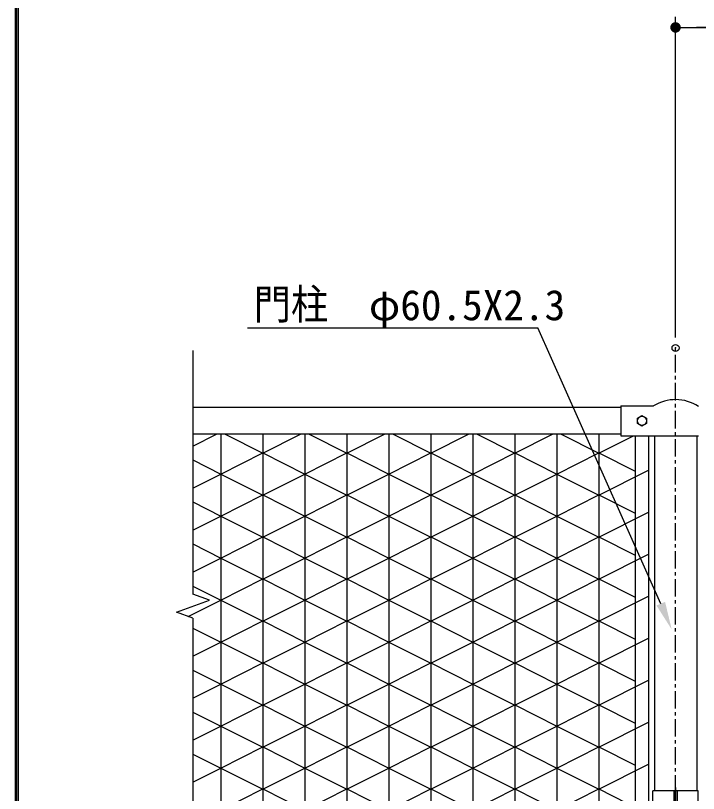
# Model space of a CAD drawing. Units: millimetres, scale not verified. Extents: x -4425 to 4425, y -3150 to 3150.
# Drawn here: x -4050 to -3074, y 501 to 1612 of the extents above; entities that cross this region are included whole.
import ezdxf
from ezdxf.enums import TextEntityAlignment as Align

# ---------------------------------------------------------------- set-up
doc = ezdxf.new("R2010")
doc.units = ezdxf.units.MM
doc.header["$LTSCALE"] = 20
doc.header["$PDMODE"] = 32
doc.header["$PDSIZE"] = 10
doc.linetypes.add('USER1', pattern=[2, 1.25, -0.25, 0.25, -0.25])
doc.linetypes.add('USER2', pattern=[4, 2.5, -0.5, 0.5, -0.5])
for name, color, linetype, lineweight in [('0-0_BUHIN', 7, 'Continuous', 25), ('0-2_KOUZOU', 7, 'Continuous', 25), ('0-3_SUNPOU', 1, 'Continuous', 25), ('0-D_AMI-HATCH', 6, 'Continuous', 25), ('0-E_WAKU', 7, 'Continuous', 25)]:
    doc.layers.add(name, color=color, linetype=linetype, lineweight=lineweight)
doc.layers.add('0-5_DEFPOINTS', color=7, linetype='Continuous')
doc.styles.add('ＭＳ ゴシック', font='')
doc.styles.get('ＭＳ ゴシック').set_extended_font_data('MS Gothic')

# ---------------------------------------------------------------- blocks, each defined once
blk = doc.blocks.new('M1')
at = {"layer": '0-3_SUNPOU'}
blk.add_line((-5, 0), (-38.58, 0), dxfattribs=at)
for points in [[(0, 0), (-5, 0), (-4.96, 0.63)], [(0, 0), (-4.96, -0.63), (-5, 0)], [(0, 0), (-4.96, 0.63), (-4.84, 1.24)], [(0, 0), (-4.84, -1.24), (-4.96, -0.63)], [(0, 0), (-4.84, 1.24), (-4.65, 1.84)], [(0, 0), (-4.65, -1.84), (-4.84, -1.24)], [(0, 0), (-4.65, 1.84), (-4.38, 2.41)], [(0, 0), (-4.38, -2.41), (-4.65, -1.84)], [(0, 0), (-4.38, 2.41), (-4.05, 2.94)], [(0, 0), (-4.05, -2.94), (-4.38, -2.41)], [(0, 0), (-4.05, 2.94), (-3.64, 3.42)], [(0, 0), (-3.64, -3.42), (-4.05, -2.94)], [(0, 0), (-3.64, 3.42), (-3.19, 3.85)], [(0, 0), (-3.19, -3.85), (-3.64, -3.42)], [(0, 0), (-3.19, 3.85), (-2.68, 4.22)], [(0, 0), (-2.68, -4.22), (-3.19, -3.85)], [(0, 0), (-2.68, 4.22), (-2.13, 4.52)], [(0, 0), (-2.13, -4.52), (-2.68, -4.22)], [(0, 0), (-2.13, 4.52), (-1.55, 4.76)], [(0, 0), (-1.55, -4.76), (-2.13, -4.52)], [(0, 0), (-1.55, 4.76), (-0.94, 4.91)], [(0, 0), (-0.94, -4.91), (-1.55, -4.76)], [(0, 0), (-0.94, 4.91), (-0.31, 4.99)], [(0, 0), (-0.31, -4.99), (-0.94, -4.91)], [(0, 0), (-0.31, 4.99), (0.31, 4.99)], [(0, 0), (0.31, -4.99), (-0.31, -4.99)], [(0, 0), (0.31, 4.99), (0.94, 4.91)], [(0, 0), (0.94, 4.91), (1.55, 4.76)], [(0, 0), (1.55, 4.76), (2.13, 4.52)], [(0, 0), (2.13, 4.52), (2.68, 4.22)], [(0, 0), (2.68, 4.22), (3.19, 3.85)], [(0, 0), (3.19, 3.85), (3.64, 3.42)], [(0, 0), (3.64, 3.42), (4.05, 2.94)], [(0, 0), (4.05, 2.94), (4.38, 2.41)], [(0, 0), (4.38, 2.41), (4.65, 1.84)], [(0, 0), (4.65, 1.84), (4.84, 1.24)], [(0, 0), (4.84, 1.24), (4.96, 0.63)], [(0, 0), (4.96, 0.63), (5, 0)], [(0, 0), (0.94, -4.91), (0.31, -4.99)], [(0, 0), (1.55, -4.76), (0.94, -4.91)], [(0, 0), (2.13, -4.52), (1.55, -4.76)], [(0, 0), (2.68, -4.22), (2.13, -4.52)], [(0, 0), (3.19, -3.85), (2.68, -4.22)], [(0, 0), (3.64, -3.42), (3.19, -3.85)], [(0, 0), (4.05, -2.94), (3.64, -3.42)], [(0, 0), (4.38, -2.41), (4.05, -2.94)], [(0, 0), (4.65, -1.84), (4.38, -2.41)], [(0, 0), (4.84, -1.24), (4.65, -1.84)], [(0, 0), (4.96, -0.63), (4.84, -1.24)], [(0, 0), (5, 0), (4.96, -0.63)]]:
    blk.add_solid(points, dxfattribs=at)

msp = doc.modelspace()

# ---------------------------------------------------------------- linework, layer by layer
at = {"layer": '0-0_BUHIN'}
for p, q in [((-3185.12, 1054.56), (-3138.73, 1054.56)), ((-3185.12, 1054.56), (-3185.12, 1012.05)), ((-3185.13, 1012.05), (-3074.38, 1012.05)), ((-3074.58, 504.8), (-3139.68, 504.8)), ((-3139.68, 489.8), (-3139.68, 504.8)), ((-3109.43, 504.8), (-3109.43, 449.8)), ((-3107.13, 449.8), (-3107.13, 504.8)), ((-3104.83, 504.8), (-3104.83, 449.8)), ((-3074.58, 489.8), (-3074.58, 504.8))]:
    msp.add_line(p, q, dxfattribs=at)
at = {"layer": '0-0_BUHIN', "color": 1, "linetype": 'USER2'}
msp.add_line((-3107.13, 509.8), (-3107.13, 444.8), dxfattribs=at)
at = {"layer": '0-0_BUHIN'}
msp.add_arc((-3107.13, 1003.55), 60, 56.9207, 121.77893, dxfattribs=at)
at = {"layer": '0-2_KOUZOU'}
for p, q in [((-3796.52, 1133.73), (-3796.52, 785.75)), ((-3185.13, 1052.3), (-3796.52, 1052.3)), ((-3161.63, 1037.06), (-3155.13, 1040.81)), ((-3161.63, 1029.55), (-3161.63, 1037.06)), ((-3155.13, 1040.81), (-3148.63, 1037.06)), ((-3148.63, 1037.06), (-3148.63, 1029.55)), ((-3155.13, 1025.8), (-3161.63, 1029.55)), ((-3148.63, 1029.55), (-3155.13, 1025.8)), ((-3185.13, 1014.3), (-3796.52, 1014.3)), ((-3164.63, 1012.05), (-3164.63, 487.3)), ((-3145.63, 1012.05), (-3145.63, 487.3)), ((-3137.38, 1012.05), (-3137.38, 504.8)), ((-3076.88, 1012.05), (-3076.88, 504.8)), ((-3796.52, 751.55), (-3796.52, 222.1))]:
    msp.add_line(p, q, dxfattribs=at)
at = {"layer": '0-2_KOUZOU', "color": 1, "linetype": 'USER1'}
msp.add_line((-3107.13, -417.69), (-3107.13, 1137.29), dxfattribs=at)
at = {"layer": '0-2_KOUZOU'}
msp.add_lwpolyline([(-3796.52, 751.55), (-3820.01, 760.1), (-3773.03, 777.2), (-3796.52, 785.75)], dxfattribs=at)
msp.add_circle((-3155.13, 1033.3), 6.5, dxfattribs=at)
at = {"layer": '0-3_SUNPOU'}
for p, q in [((-3107.13, 1152.29), (-3107.13, 1610.12)), ((-2102.13, 1595.12), (-3077.13, 1595.12)), ((-3718.66, 1165.95), (-3303.65, 1165.95)), ((-3128.18, 772.1), (-3303.65, 1165.95))]:
    msp.add_line(p, q, dxfattribs=at)
msp.add_solid([(-3122.04, 774.7), (-3112.57, 735.27), (-3134.32, 769.49)], dxfattribs=at)
msp.add_solid([(-3122.04, 774.7), (-3112.57, 735.27), (-3134.32, 769.49)], dxfattribs=at)
at = {"layer": '0-5_DEFPOINTS'}
for p in [(-3107.13, 1595.12), (-3107.13, 1137.29)]:
    msp.add_point(p, dxfattribs=at)
at = {"layer": '0-D_AMI-HATCH'}
for p, q in [((-3796.52, 997.29), (-3762.64, 1014.3)), ((-3756.63, 1014.3), (-3756.63, -59.7)), ((-3750.66, 1014.3), (-3696.65, 987.18)), ((-3696.65, 987.18), (-3642.64, 1014.3)), ((-3696.63, 1014.3), (-3696.63, -59.7)), ((-3636.63, 1014.3), (-3636.63, -59.7)), ((-3630.66, 1014.3), (-3576.65, 987.18)), ((-3576.65, 987.18), (-3522.64, 1014.3)), ((-3576.63, 1014.3), (-3576.63, -59.7)), ((-3516.63, 1014.3), (-3516.63, -59.7)), ((-3510.66, 1014.3), (-3456.65, 987.18)), ((-3456.65, 987.18), (-3402.64, 1014.3)), ((-3456.63, 1014.3), (-3456.63, -59.7)), ((-3396.63, 1014.3), (-3396.63, -59.7)), ((-3390.66, 1014.3), (-3336.65, 987.18)), ((-3336.65, 987.18), (-3282.64, 1014.3)), ((-3336.63, 1014.3), (-3336.63, -59.7)), ((-3276.63, 1014.3), (-3276.63, -59.7)), ((-3270.66, 1014.3), (-3216.65, 987.18)), ((-3216.65, 987.18), (-3167.12, 1012.05)), ((-3216.63, 1014.3), (-3216.63, -59.7)), ((-3756.66, 957.32), (-3696.65, 987.47)), ((-3696.65, 987.47), (-3636.63, 957.32)), ((-3636.66, 957.32), (-3576.65, 987.47)), ((-3576.65, 987.47), (-3516.63, 957.32)), ((-3516.66, 957.32), (-3456.65, 987.47)), ((-3456.65, 987.47), (-3396.63, 957.32)), ((-3396.66, 957.32), (-3336.65, 987.47)), ((-3336.65, 987.47), (-3276.63, 957.32)), ((-3276.66, 957.32), (-3216.65, 987.47)), ((-3216.65, 987.47), (-3164.63, 961.34)), ((-3796.52, 977.36), (-3756.63, 957.32)), ((-3796.52, 937.29), (-3756.63, 957.32)), ((-3756.66, 957.32), (-3696.65, 927.18)), ((-3696.65, 927.18), (-3636.63, 957.32)), ((-3636.66, 957.32), (-3576.65, 927.18)), ((-3576.65, 927.18), (-3516.63, 957.32)), ((-3516.66, 957.32), (-3456.65, 927.18)), ((-3456.65, 927.18), (-3396.63, 957.32)), ((-3396.66, 957.32), (-3336.65, 927.18)), ((-3336.65, 927.18), (-3276.63, 957.32)), ((-3276.66, 957.32), (-3216.65, 927.18)), ((-3216.65, 927.18), (-3145.63, 962.85)), ((-3756.66, 897.32), (-3696.65, 927.47)), ((-3696.65, 927.47), (-3636.63, 897.32)), ((-3636.66, 897.32), (-3576.65, 927.47)), ((-3576.65, 927.47), (-3516.63, 897.32)), ((-3516.66, 897.32), (-3456.65, 927.47)), ((-3456.65, 927.47), (-3396.63, 897.32)), ((-3396.66, 897.32), (-3336.65, 927.47)), ((-3336.65, 927.47), (-3276.63, 897.32)), ((-3276.66, 897.32), (-3216.65, 927.47)), ((-3216.65, 927.47), (-3164.63, 901.34)), ((-3796.52, 917.36), (-3756.63, 897.32)), ((-3216.65, 867.18), (-3145.63, 902.85)), ((-3796.52, 877.29), (-3756.63, 897.32)), ((-3756.66, 897.32), (-3696.65, 867.18)), ((-3696.65, 867.18), (-3636.63, 897.32)), ((-3636.66, 897.32), (-3576.65, 867.18)), ((-3576.65, 867.18), (-3516.63, 897.32)), ((-3516.66, 897.32), (-3456.65, 867.18)), ((-3456.65, 867.18), (-3396.63, 897.32)), ((-3396.66, 897.32), (-3336.65, 867.18)), ((-3336.65, 867.18), (-3276.63, 897.32)), ((-3276.66, 897.32), (-3216.65, 867.18)), ((-3756.66, 837.32), (-3696.65, 867.47)), ((-3696.65, 867.47), (-3636.63, 837.32)), ((-3636.66, 837.32), (-3576.65, 867.47)), ((-3576.65, 867.47), (-3516.63, 837.32)), ((-3516.66, 837.32), (-3456.65, 867.47)), ((-3456.65, 867.47), (-3396.63, 837.32)), ((-3396.66, 837.32), (-3336.65, 867.47)), ((-3336.65, 867.47), (-3276.63, 837.32)), ((-3276.66, 837.32), (-3216.65, 867.47)), ((-3216.65, 867.47), (-3164.63, 841.34)), ((-3796.52, 857.36), (-3756.63, 837.32)), ((-3796.52, 817.29), (-3756.63, 837.32)), ((-3756.66, 837.32), (-3696.65, 807.18)), ((-3696.65, 807.18), (-3636.63, 837.32)), ((-3636.66, 837.32), (-3576.65, 807.18)), ((-3576.65, 807.18), (-3516.63, 837.32)), ((-3516.66, 837.32), (-3456.65, 807.18)), ((-3456.65, 807.18), (-3396.63, 837.32)), ((-3396.66, 837.32), (-3336.65, 807.18)), ((-3336.65, 807.18), (-3276.63, 837.32)), ((-3276.66, 837.32), (-3216.65, 807.18)), ((-3216.65, 807.18), (-3145.63, 842.85)), ((-3636.66, 777.32), (-3576.65, 807.47)), ((-3576.65, 807.47), (-3516.63, 777.32)), ((-3516.66, 777.32), (-3456.65, 807.47)), ((-3456.65, 807.47), (-3396.63, 777.32)), ((-3396.66, 777.32), (-3336.65, 807.47)), ((-3336.65, 807.47), (-3276.63, 777.32)), ((-3276.66, 777.32), (-3216.65, 807.47)), ((-3216.65, 807.47), (-3164.63, 781.34)), ((-3796.52, 797.36), (-3756.63, 777.32)), ((-3216.65, 747.18), (-3145.63, 782.85)), ((-3803.14, 753.96), (-3756.63, 777.32)), ((-3756.66, 777.32), (-3696.65, 747.18)), ((-3696.65, 747.18), (-3636.63, 777.32)), ((-3636.66, 777.32), (-3576.65, 747.18)), ((-3576.65, 747.18), (-3516.63, 777.32)), ((-3516.66, 777.32), (-3456.65, 747.18)), ((-3456.65, 747.18), (-3396.63, 777.32)), ((-3396.66, 777.32), (-3336.65, 747.18)), ((-3336.65, 747.18), (-3276.63, 777.32)), ((-3276.66, 777.32), (-3216.65, 747.18)), ((-3756.66, 717.32), (-3696.65, 747.47)), ((-3696.65, 747.47), (-3636.63, 717.32)), ((-3636.66, 717.32), (-3576.65, 747.47)), ((-3576.65, 747.47), (-3516.63, 717.32)), ((-3516.66, 717.32), (-3456.65, 747.47)), ((-3456.65, 747.47), (-3396.63, 717.32)), ((-3396.66, 717.32), (-3336.65, 747.47)), ((-3336.65, 747.47), (-3276.63, 717.32)), ((-3796.52, 737.36), (-3756.63, 717.32)), ((-3216.65, 687.18), (-3145.63, 722.85)), ((-3796.52, 697.29), (-3756.63, 717.32)), ((-3756.66, 717.32), (-3696.65, 687.18)), ((-3696.65, 687.18), (-3636.63, 717.32)), ((-3636.66, 717.32), (-3576.65, 687.18)), ((-3576.65, 687.18), (-3516.63, 717.32)), ((-3516.66, 717.32), (-3456.65, 687.18)), ((-3456.65, 687.18), (-3396.63, 717.32)), ((-3396.66, 717.32), (-3336.65, 687.18)), ((-3336.65, 687.18), (-3276.63, 717.32)), ((-3276.66, 717.32), (-3216.65, 687.18)), ((-3756.66, 657.32), (-3696.65, 687.47)), ((-3696.65, 687.47), (-3636.63, 657.32)), ((-3636.66, 657.32), (-3576.65, 687.47)), ((-3576.65, 687.47), (-3516.63, 657.32)), ((-3516.66, 657.32), (-3456.65, 687.47)), ((-3456.65, 687.47), (-3396.63, 657.32)), ((-3396.66, 657.32), (-3336.65, 687.47)), ((-3336.65, 687.47), (-3276.63, 657.32)), ((-3276.66, 657.32), (-3216.65, 687.47)), ((-3216.65, 687.47), (-3164.63, 661.34)), ((-3796.52, 677.36), (-3756.63, 657.32)), ((-3796.52, 637.29), (-3756.63, 657.32)), ((-3756.66, 657.32), (-3696.65, 627.18)), ((-3696.65, 627.18), (-3636.63, 657.32)), ((-3636.66, 657.32), (-3576.65, 627.18)), ((-3576.65, 627.18), (-3516.63, 657.32)), ((-3516.66, 657.32), (-3456.65, 627.18)), ((-3456.65, 627.18), (-3396.63, 657.32)), ((-3396.66, 657.32), (-3336.65, 627.18)), ((-3336.65, 627.18), (-3276.63, 657.32)), ((-3276.66, 657.32), (-3216.65, 627.18)), ((-3216.65, 627.18), (-3145.63, 662.85)), ((-3756.66, 597.32), (-3696.65, 627.47)), ((-3696.65, 627.47), (-3636.63, 597.32)), ((-3636.66, 597.32), (-3576.65, 627.47)), ((-3576.65, 627.47), (-3516.63, 597.32)), ((-3516.66, 597.32), (-3456.65, 627.47)), ((-3456.65, 627.47), (-3396.63, 597.32)), ((-3396.66, 597.32), (-3336.65, 627.47)), ((-3336.65, 627.47), (-3276.63, 597.32)), ((-3796.52, 617.36), (-3756.63, 597.32)), ((-3216.65, 567.18), (-3145.63, 602.85)), ((-3796.52, 577.29), (-3756.63, 597.32)), ((-3756.66, 597.32), (-3696.65, 567.18)), ((-3696.65, 567.18), (-3636.63, 597.32)), ((-3636.66, 597.32), (-3576.65, 567.18)), ((-3576.65, 567.18), (-3516.63, 597.32)), ((-3516.66, 597.32), (-3456.65, 567.18)), ((-3456.65, 567.18), (-3396.63, 597.32)), ((-3396.66, 597.32), (-3336.65, 567.18)), ((-3336.65, 567.18), (-3276.63, 597.32)), ((-3276.66, 597.32), (-3216.65, 567.18)), ((-3756.66, 537.32), (-3696.65, 567.47)), ((-3696.65, 567.47), (-3636.63, 537.32)), ((-3636.66, 537.32), (-3576.65, 567.47)), ((-3576.65, 567.47), (-3516.63, 537.32)), ((-3516.66, 537.32), (-3456.65, 567.47)), ((-3456.65, 567.47), (-3396.63, 537.32)), ((-3396.66, 537.32), (-3336.65, 567.47)), ((-3336.65, 567.47), (-3276.63, 537.32)), ((-3276.66, 537.32), (-3216.65, 567.47)), ((-3216.65, 567.47), (-3164.63, 541.34)), ((-3796.52, 557.36), (-3756.63, 537.32)), ((-3796.52, 517.29), (-3756.63, 537.32)), ((-3756.66, 537.32), (-3696.65, 507.18)), ((-3696.65, 507.18), (-3636.63, 537.32)), ((-3636.66, 537.32), (-3576.65, 507.18)), ((-3576.65, 507.18), (-3516.63, 537.32)), ((-3516.66, 537.32), (-3456.65, 507.18)), ((-3456.65, 507.18), (-3396.63, 537.32)), ((-3396.66, 537.32), (-3336.65, 507.18)), ((-3336.65, 507.18), (-3276.63, 537.32)), ((-3276.66, 537.32), (-3216.65, 507.18)), ((-3216.65, 507.18), (-3145.63, 542.85)), ((-3756.66, 477.32), (-3696.65, 507.47)), ((-3696.65, 507.47), (-3636.63, 477.32)), ((-3636.66, 477.32), (-3576.65, 507.47)), ((-3576.65, 507.47), (-3516.63, 477.32)), ((-3516.66, 477.32), (-3456.65, 507.47)), ((-3456.65, 507.47), (-3396.63, 477.32)), ((-3396.66, 477.32), (-3336.65, 507.47)), ((-3336.65, 507.47), (-3276.63, 477.32))]:
    msp.add_line(p, q, dxfattribs=at)
for points in [[(-3756.66, 777.32), (-3696.65, 807.47), (-3636.63, 777.32)], [(-3276.66, 717.32), (-3216.65, 747.47), (-3164.63, 721.34)], [(-3276.66, 597.32), (-3216.65, 627.47), (-3164.63, 601.34)], [(-3276.66, 477.32), (-3216.65, 507.47), (-3176.5, 487.3)]]:
    msp.add_lwpolyline(points, dxfattribs=at)
at = {"layer": '0-E_WAKU'}
msp.add_line((-4047.88, -2922.76), (-4047.88, 2923.24), dxfattribs=at)
msp.add_lwpolyline([(-4049.88, 2925.24), (4200.12, 2925.24), (4200.12, -2924.76), (-4049.88, -2924.76)], close=True, dxfattribs=at)
msp.add_lwpolyline([(-4045.88, -2920.76), (-4045.88, 2921.24), (4196.12, 2921.24)], dxfattribs=at)

# ---------------------------------------------------------------- block references
at = {"layer": '0-3_SUNPOU', "xscale": 1.5, "yscale": 1.5, "rotation": 180}
msp.add_blockref('M1', (-3107.13, 1595.12), dxfattribs=at)

# ---------------------------------------------------------------- texts
at = {"layer": '0-2_KOUZOU', "color": 3, "style": 'ＭＳ ゴシック'}
msp.add_text('φ60.5X2.3', height=43.3, dxfattribs=at).set_placement((-3545.14, 1163.94), align=Align.BOTTOM_LEFT)
at = {"layer": '0-3_SUNPOU', "color": 3, "style": 'ＭＳ ゴシック', "width": 0.9}
msp.add_text('門柱', height=43.3, dxfattribs=at).set_placement((-3709.68, 1165.17), align=Align.BOTTOM_LEFT)

doc.saveas('drawing.dxf')
